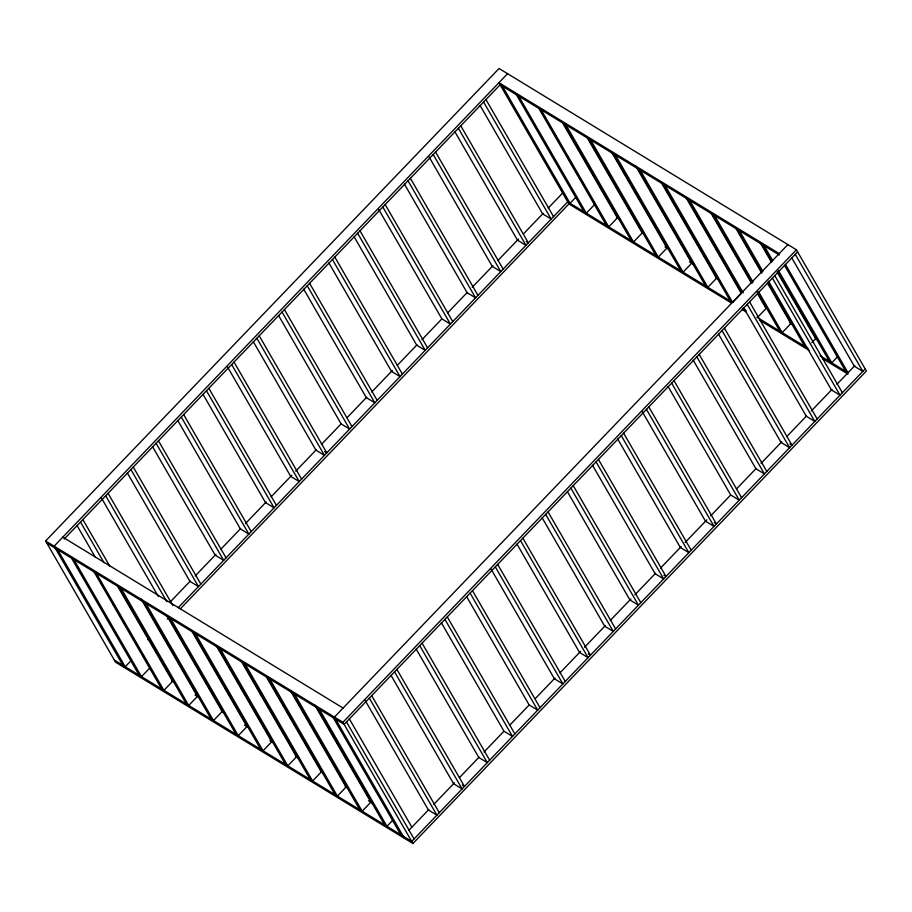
<?xml version="1.0" encoding="UTF-8"?>
<svg xmlns="http://www.w3.org/2000/svg" width="912" height="912" viewBox="0 0 912 912"><rect width="100%" height="100%" fill="white"/><g stroke="black" fill="none" stroke-linecap="round" stroke-linejoin="round"><path stroke-width="1.37" d="M45.6 540.987L499.069 68.503L796.404 249.774L866.4 371.013L412.931 843.497L115.596 662.226L45.6 540.987L342.935 722.27L412.931 843.497M507.585 73.69L54.116 546.185L124.112 667.413M64.193 539.026L500.905 83.995M170.578 601.578L190.289 581.035M195.225 575.905L215.927 554.336M220.852 549.195L240.563 528.652M245.499 523.522L266.201 501.953M271.126 496.812L291.829 475.243M295.773 471.139L316.475 449.559M321.4 444.429L341.122 423.886L278.525 315.461M347.039 417.719L366.749 397.176M371.674 392.046L392.377 370.477M397.313 365.336L417.023 344.793M421.96 339.663L441.67 319.109M447.587 312.953L467.297 292.41M472.234 287.269L492.936 265.7M497.861 260.57L518.563 239.001M523.488 233.86L543.21 213.317M548.135 208.175L562.921 192.774M147.55 639.643L149.522 637.591M167.261 619.1L169.233 617.048M178.102 607.802L568.484 201.05M180.302 608.863L569.692 203.137M130.997 660.721L125.229 666.74L57.65 549.697M575.803 197.254L570.034 203.273L502.455 86.218M150.149 667.63L141.485 676.658L73.906 559.603M594.955 204.163L586.291 213.18L518.723 96.136M787.888 244.587L334.419 717.083L404.415 838.31M342.935 722.27L796.404 249.774M797.612 251.872L344.143 724.367L46.808 543.085M757.416 317.513L766.08 308.495L757.541 293.71M811.783 342.718L815.636 338.705L777.229 272.175M392.719 820.287L386.95 826.306L319.371 709.251M837.524 356.82L831.755 362.839L778.403 270.431M408.975 830.205L428.834 809.514M433.77 804.373L454.472 782.804M459.397 777.674L479.108 757.131M484.044 751.99L503.755 731.447M509.671 725.291L529.393 704.737M535.298 698.581L555.02 678.038M559.945 672.896L580.648 651.328M584.592 647.224L605.294 625.655M610.231 620.513L630.922 598.945M634.866 594.841L655.568 573.26M660.505 568.13L681.207 546.562M685.151 542.446L706.834 519.851M710.779 515.747L730.489 495.205M736.406 489.037L756.128 468.494M761.053 463.364L781.755 441.784M786.68 436.654L806.402 416.111M811.327 410.97L832.029 389.401M836.965 384.271L854.749 365.735M865.192 368.915L411.722 841.411L114.388 660.128M779.236 253.604L498.921 82.718L568.917 203.946L731.515 303.08M500.129 84.805L779.224 254.961M616.421 217.238L620.057 219.461M641.9 232.777L644.328 234.259M664.951 246.833L668.599 249.056M689.426 261.755L694.078 264.594M715.92 277.909L719.557 280.132M789.94 323.03L793.577 325.253M815.419 338.569L817.847 340.051M567.709 201.848L732.735 302.465M742.448 308.381L746.084 310.604M757.006 317.262L807.975 348.338M820.105 355.737L848.012 372.746L785.414 264.32M742.436 309.738L746.084 311.95M759.434 320.089L809.183 350.425M822.521 358.564L848.012 374.102M526.224 241.566L528.344 242.866L460.765 125.822M789.849 443.905L791.981 445.204L724.402 328.16M714.267 522.656L716.399 523.955L648.82 406.9M663.879 575.153L666.011 576.452L598.432 459.409M341.122 423.886L349.638 429.073L282.059 312.029M324.672 451.565L326.804 452.865L259.225 335.821M588.308 653.904L590.44 655.204L522.861 538.148M62.78 537.157L343.083 708.054M462.338 785.152L464.47 786.452L396.891 669.397M171.604 680.717L175.241 682.928M195.054 695.012L199.511 697.726M221.354 711.041L225.002 713.264M244.416 725.097L249.261 728.061M269.895 740.635L273.532 742.858M295.374 756.173L299.022 758.396M320.864 771.712L323.281 773.194M345.124 786.509L347.552 787.991M368.505 800.759L373.042 803.518M795.253 254.334L862.832 371.378L854.316 366.191L791.719 257.765M784.514 265.369L845.698 371.332M764.176 245.784L772.715 260.57M761.851 244.37L771.814 261.619M777.503 271.48L829.43 361.414M760.152 242.603L771.529 262.314M774.79 275.652L842.357 392.707M772.418 278.114L839.998 395.17L831.482 389.971L768.565 281.192M739.404 230.679L762.877 271.343M737.078 229.265L761.976 272.38M767.665 282.241L804.658 346.309M735.368 227.498L761.691 273.087M767.38 282.937L790.864 323.6L782.2 332.618L758.727 291.965M714.62 215.574L753.038 282.104M712.295 214.16L752.138 283.153M757.108 291.783L779.874 331.204M710.596 212.382L751.146 282.617M749.596 301.906L817.175 418.961M689.837 200.469L743.189 292.877M687.523 199.044L741.581 292.684M685.813 197.277L741.296 293.379L732.644 302.408L665.065 185.364M747.224 304.369L814.804 421.412L806.288 416.225L743.69 307.8M662.739 183.939L730.318 300.994M661.04 182.172L716.524 278.274L707.86 287.303L640.281 170.248M637.967 168.834L705.546 285.889M635.55 165.836L691.741 263.169L683.088 272.198L615.509 155.143M722.042 330.623L789.61 447.667L781.094 442.468L718.496 334.054M613.183 153.729L680.762 270.773M611.485 151.962L666.968 248.064L658.304 257.093L590.725 140.038M588.411 138.624L655.979 255.668M586.701 136.857L642.185 232.959L633.532 241.976L565.953 124.933M699.208 354.403L766.787 471.458M563.627 123.519L631.207 240.563M562.636 122.983L617.413 217.854L608.749 226.871L541.169 109.828M696.848 356.866L764.427 473.921L755.9 468.722L693.302 360.297M540.896 110.523L543.028 114.217M544.453 116.679L545.878 119.141M547.291 121.615L549.434 125.309M554.405 133.927L555.83 136.401M557.255 138.863L559.387 142.557M567.218 156.112L571.482 163.499M576.464 172.129L577.877 174.591M580.021 178.285L581.434 180.747M582.859 183.209L584.284 185.683M586.416 189.377L587.841 191.839M592.823 200.469L594.248 202.931M538.844 108.414L606.423 225.458M516.397 94.723L583.976 211.766M674.014 380.657L741.593 497.701M671.654 383.12L739.233 500.164L730.717 494.977L668.108 386.551M485.959 99.568L553.538 216.623M483.599 102.03L551.179 219.085L542.663 213.887L480.065 105.461M646.46 409.363L714.039 526.418L705.523 521.219L642.208 411.563M458.405 128.284L525.985 245.328L517.469 240.141L454.871 131.716M623.626 433.154L691.205 550.21M621.266 435.617L688.845 552.661L680.329 547.474L617.732 439.048M435.583 152.065L503.15 269.12M433.211 154.527L500.791 271.582L492.275 266.384L428.971 156.727M596.072 461.871L663.651 578.915L655.135 573.716L592.538 465.302M410.389 178.319L477.968 295.363M408.017 180.781L475.597 297.825L467.081 292.638L404.483 184.213M573.238 485.651L640.817 602.707M570.878 488.114L638.457 605.169L629.941 599.971L567.344 491.545M385.195 204.573L452.774 321.617M382.835 207.035L450.403 324.079L441.887 318.881L378.583 209.224M548.055 511.906L615.623 628.949M545.684 514.368L613.263 631.412L604.747 626.225L542.15 517.799M360.001 230.816L427.58 347.871M357.641 233.278L425.22 350.333L416.693 345.135L354.095 236.71M520.49 540.611L588.069 657.666L579.553 652.468L516.956 544.042M334.807 257.07L402.386 374.114M332.447 259.532L400.026 376.576L391.51 371.389L328.901 262.964M497.667 564.403L565.246 681.458M495.307 566.865L562.875 683.909L554.359 678.722L491.055 569.065M309.613 283.313L377.192 400.368M307.253 285.775L374.832 402.83L366.316 397.632L303.719 289.207M472.473 590.657L540.052 707.701M470.113 593.119L537.692 710.163L529.165 704.965L466.568 596.551M284.419 309.567L351.998 426.611M447.279 616.9L514.858 733.955M444.919 619.362L512.498 736.417L503.983 731.219L441.374 622.793M256.865 338.284L324.444 455.327L315.928 450.129L253.331 341.715M422.085 643.154L489.664 760.198M419.725 645.616L487.304 762.66L478.789 757.473L416.191 649.048M234.031 362.064L301.61 479.119M231.671 364.526L299.25 481.582L290.734 476.383L227.419 366.727M394.531 671.859L462.11 788.914L453.595 783.716L390.997 675.29M208.848 388.318L276.416 505.362M206.477 390.781L274.056 507.824L265.54 502.637L202.943 394.212M371.697 695.651L439.276 812.706M369.337 698.113L436.916 815.157L428.401 809.97L365.085 700.313M183.654 414.561L251.233 531.616M181.283 417.023L248.862 534.079L240.346 528.88L177.749 420.455M349.273 718.77L411.871 827.195M346.503 721.905L414.082 838.949M333.302 717.755L400.881 834.799M317.045 707.837L384.625 824.893M314.629 704.839L370.831 802.172L362.167 811.201L294.587 694.146M158.46 440.815L226.039 557.87M156.1 443.278L223.668 560.321L215.152 555.134L152.555 446.709M292.262 692.732L359.841 809.776M290.563 690.965L346.047 787.067L337.394 796.096L269.815 679.041M267.49 677.627L335.069 794.671M265.791 675.86L321.275 771.962L312.611 780.98L245.032 663.936M133.266 467.069L200.845 584.113M242.706 662.522L310.285 779.566M130.906 469.532L198.485 586.576L189.958 581.377L127.361 472.963M241.007 660.755L296.491 756.857L287.827 765.875L220.259 648.831M217.934 647.417L285.513 764.461M216.224 645.639L271.719 741.752L263.055 750.77L195.476 633.726M193.15 632.301L260.729 749.356M191.452 630.534L246.935 726.636L238.271 735.665L170.704 618.621M108.072 493.312L172.801 605.431M105.712 495.775L166.885 601.738M101.46 497.975L158.369 596.539M168.378 617.196L235.957 734.251M166.668 615.429L222.163 711.531L213.499 720.56L145.92 603.505M143.594 602.091L211.174 719.146M141.178 599.093L197.38 696.426L188.716 705.455L121.136 588.4M82.878 519.566L109.907 566.386M118.822 586.986L186.401 704.03M80.518 522.029L103.991 562.681M117.511 586.097L172.596 681.321L163.943 690.35L96.364 573.295M76.984 525.46L95.475 557.494M100.354 581.389L101.779 583.851M106.75 592.469L108.175 594.932M113.156 603.562L114.581 606.024M116.713 609.718L118.138 612.191M119.563 614.654L120.977 617.116M123.12 620.81L124.534 623.272M129.515 631.902L130.94 634.364M133.072 638.058L134.497 640.52M135.922 642.994L137.347 645.457M142.318 654.075L144.461 657.769M145.874 660.242L147.299 662.705M94.039 571.881L161.618 688.925M71.581 558.19L139.16 675.233"/></g></svg>
